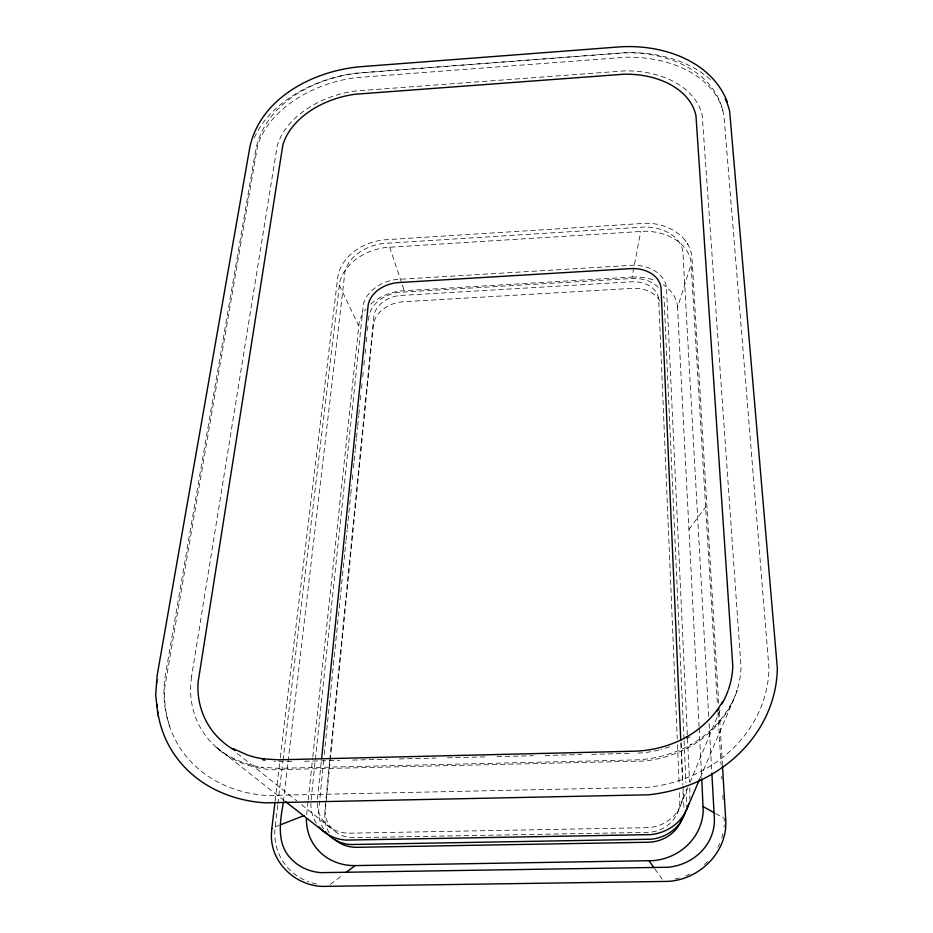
<?xml version="1.0" encoding="UTF-8"?>
<svg xmlns="http://www.w3.org/2000/svg" width="933" height="933" viewBox="0 0 933 933"><rect width="100%" height="100%" fill="white"/><g stroke="black" fill="none" stroke-linecap="round" stroke-linejoin="round"><path stroke-width="0.7" stroke-dasharray="4.67 3.5" d="M277.684 805.249L274.78 831.571A63.001 56.05 -36 0 0 308.905 881.848M329.711 760.931L325.116 807.255A33.063 29.483 -33.8 0 0 354.342 837.671L647.234 832.364A33.331 31.221 2.2 0 0 679.819 799.978L679.457 791.254M329.862 759.485L373.853 316.555A26.136 19.395 -14 0 1 401.318 295.411L631.408 281.824A26.707 19.99 -5.4 0 1 658.745 300.158L677.253 738.924M317.418 799.243L321.43 760.197M323.681 760.243L318.643 811.15A39.851 35.582 -33.5 0 0 323.634 829.099M324.276 754.459L344.755 553.281M344.895 551.835L345.933 541.711M346.073 540.265L347.111 530.131M347.251 528.684L350.645 495.4M350.796 493.954L351.671 485.265M352.266 479.48L352.849 473.684M353.444 467.899L354.027 462.115M354.178 460.669L355.216 450.534M355.356 449.088L356.394 438.953M356.534 437.507L357.572 427.372M357.712 425.926L358.75 415.803M358.89 414.357L359.776 405.668M360.371 399.884L360.954 394.088M361.549 388.303L362.132 382.507M362.727 376.722L363.31 370.937M363.905 365.141L364.488 359.357M365.083 353.572L365.666 347.776M366.261 341.991L366.844 336.195M367.439 330.41L367.882 326.072M368.465 320.276L369.083 315.342A31.524 23.395 -14 0 1 399.079 292.297L634.172 278.372A32.2 24.118 -5.4 0 1 659.456 288.67M306.665 814.532L308.053 801.517M308.205 800.059L312.66 758.121M312.823 756.675L359.1 322.958A43.898 32.713 -14 0 1 366.098 309.01M311.074 800.013L315.179 760.966M315.331 759.52L363.31 304.694A34.661 25.576 -14 0 1 396.303 279.492L633.565 265.194A35.419 26.381 -5.5 0 1 666.454 286.956L687.446 736.965M283.364 801.913L344.778 273.381C345.851 265.147 351.461 258.278 357.91 253.414A40.282 29.191 -14.1 0 1 382.962 243.501L644.831 226.999A41.274 30.194 -5.2 0 1 670.43 233.915C676.973 238.032 682.478 244.796 682.944 252.773L708.777 717.897M277.859 803.803L282.816 761.899M282.991 760.453L339.729 282.221A48.434 35.291 -14.1 0 1 385.9 247.478L644.633 231.244A49.601 36.492 -5.2 0 1 690.898 261.042L717.489 705.348M275.13 800.946L280.145 758.984M280.32 757.538L337.583 278.547C340.37 255.292 364.593 241.006 386.32 239.699L642.219 223.5C664.004 221.343 690.747 234.428 692.029 258.593L718.713 703.237M157.42 682.991L157.899 679.177M370.833 304.1A43.898 32.713 -14 0 1 400.793 290.921L632.049 277.078L640.749 231.361M736.51 692.228L737.14 690.175C729.233 713.465 711.809 732.79 690.548 744.826L691.248 744.441C674.267 753.911 655.036 759.252 635.606 759.917L278.442 768.325L261.135 767.229L262.313 767.369C245.192 764.792 228.597 757.876 215.418 746.505L284.437 800.782M699.085 726.795L677.556 307.458L691.248 263.946M677.23 813.413L687.866 787.732M690.093 782.39L720.019 710.188M700.286 777.621L733.326 700.333M688.951 529.454L705.686 506.887M330.305 884.356L342.703 874.979M275.13 826.918L279.072 825.378M638.067 753.106L643.245 752.779A100.088 88.647 -3.1 0 0 659.771 749.782M632.049 277.078L635.56 276.984A44.854 33.728 -5.3 0 1 653.94 280.157M291.562 761.55L274.022 761.666M304.671 761.235L339.647 760.395M352.767 760.068L387.743 759.229M399.394 758.949L435.828 758.074M447.49 757.794L485.382 756.885M497.032 756.605L533.466 755.73M545.129 755.45L581.562 754.575M591.755 754.33L629.647 753.409M715.553 813.506L724.206 818.346L724.265 823.139A63.526 59.805 5.7 0 1 723.996 827.081M237.309 753.467L297.102 801.132M301.604 804.736L334.224 830.743M654.826 868.891L662.22 879.189M685.533 240.726L686.082 241.565M687.259 243.373L687.831 244.259M339.227 285.09L358.669 325.605M389.644 247.117L401.925 283.807M402.38 285.171L404.187 290.606M169.608 726.166C164.045 710.095 162.505 692.694 165.234 675.912L255.957 148.592C266.232 101.93 316.73 76.833 360.826 72.902L618.299 53.321C661.24 49.262 718.363 69.322 724.136 118.083L768.967 668.296A135.507 120.124 -3 0 1 647.502 787.312L267.153 795.499A133.746 112.741 -27.9 0 1 164.896 686.455L257.531 146.026A102.467 69.182 -13.6 0 1 355.438 77.684L626.055 57.193A104.963 71.666 -6.3 0 1 723.367 112.916M677.556 307.458L677.253 304.776A44.854 33.728 -5.3 0 0 663.34 284.845M719.238 711.961L722.387 764.314M717.92 712.59L721.022 764.745M721.71 776.338L721.885 779.23M722.83 795.161L723.087 799.511M709.103 723.705L711.774 771.696M699.155 728.241L701.698 777.586M687.516 738.411L689.534 781.877M689.802 787.674L690 795.499A44.294 41.355 1.7 0 1 689.65 799.103M684.006 739.379L664.074 298.338A32.2 24.118 -5.4 0 0 663.62 296.274M684.064 740.837L685.965 783.009M686.221 788.828L686.746 803.698A40.201 37.647 2.3 0 1 686.431 806.987M681.067 742.516L682.909 784.746M682.968 786.204L683.854 806.59A36.69 34.439 2.7 0 1 683.854 809.611M680.915 743.484L682.688 784.245M677.498 744.732L679.212 785.434M722.935 833.577A63.526 59.805 5.7 0 1 721.536 838.674M719.67 843.63A63.526 59.805 5.7 0 1 717.955 847.246M707.715 861.392A63.526 59.805 5.7 0 1 703.715 865.113M689.814 874.081A63.526 59.805 5.7 0 1 685.965 875.749M679.306 877.976A63.526 59.805 5.7 0 1 675.2 878.968M316.415 883.971A63.001 56.05 -36 0 1 310.129 882.268M660.016 301.137A29.436 22.135 -5.3 0 0 632.049 288.355L403.557 301.732A28.818 21.471 -14 0 0 373.398 325.022L324.952 813.786A36.387 32.562 -33.8 0 0 329.384 833.146M254.371 137.699A108.66 73.357 -13.6 0 1 355.263 73.194L626.416 52.575A111.307 75.981 -6.3 0 1 712.684 81.789M317.255 803.208A37.052 32.97 -32.9 0 0 350.015 833.181L646.546 827.688A37.39 34.894 1.7 0 0 683.003 791.522M265.66 760.803A98.781 83.212 -27.8 0 1 262.919 760.372M690.058 736.755A100.088 88.647 -3.1 0 1 686.84 738.703M669.591 746.738A100.088 88.647 -3.1 0 1 661.019 749.456M316.299 823.128A43.909 39.069 -33 0 1 310.864 803.395M191.533 676.787L190.74 683.702A106.724 89.93 -27.8 0 0 272.704 769.76L644.248 761.036A108.123 95.807 -3 0 0 741.035 667.083L702.246 115.785A83.772 57.181 -6.3 0 0 624.667 70.873L355.531 90.979A81.777 55.21 -13.6 0 0 277.206 145.956L191.533 676.787"/><path stroke-width="1.4" d="M722.469 765.771L725.699 819.582C728.148 853.019 697.231 881.813 664.588 881.44L326.13 886.35C297.137 887.808 269.485 862.675 271.503 833.017M271.841 828.562L274.955 802.392M271.503 833.076L271.841 828.434M321.582 758.751L368.08 306.024A29.25 21.576 -14 0 1 398.741 282.559L630.591 268.646A29.891 22.252 -5.5 0 1 661.1 288.927L680.787 740.569M283.2 803.36C279.982 821.506 276.413 843.98 290.933 858.605A52.633 46.72 -36 0 0 321.08 872.647L668.226 867.247A53.088 49.915 5.7 0 0 701.091 851.771C709.768 842.977 715.04 830.662 714.351 818.229L711.856 773.154M686.618 809.599L699.715 778.95M722.527 701.756C713.873 716.672 700.975 728.871 686.035 737.373L687.131 736.743C671.235 745.584 653.252 750.564 635.07 751.182L278.431 759.824L262.208 758.809L264.097 759.065L255.875 757.503L247.968 755.24L233.332 748.756M346.085 872.425L355.1 865.602L653.613 860.623A55.898 52.481 2.7 0 0 703.202 810.812L701.768 779.032M280.378 824.854L304.041 815.559M355.1 865.602L350.761 865.486A55.444 49.612 -33.8 0 1 306.421 818.614M703.179 806.602L714.316 812.818M285.44 801.552L325.757 833.087M649.065 860.879L653.998 867.748M727.262 101.814C710.724 59.467 660.016 43.699 618.078 47L360.278 66.733C313.406 70.815 260.097 98.07 249.741 147.729L157.164 675.317L155.671 694.922L158.074 716.008M334.982 839.642A36.387 32.562 -33.8 0 0 357.059 847.316L648.108 842.242A36.69 34.439 2.7 0 0 682.14 818.498M725.186 98.805A111.307 75.981 -6.3 0 1 729.664 111.47L777.329 668.168A143.729 127.401 -3 0 1 648.435 794.799L265.229 802.835A141.863 119.564 -27.9 0 1 158.458 716.136M688.671 803.861A44.294 41.355 1.7 0 1 650.709 834.615L345.933 840.097A43.909 39.069 -33 0 1 318.993 826.836M728.533 689.335A100.088 88.647 -3.1 0 0 732.79 666.092L695.983 115.867A77.532 52.901 -6.3 0 0 624.2 74.197L355.38 94.221A75.69 51.07 -13.6 0 0 282.827 145.21L198.076 682.303A98.781 83.212 -27.8 0 0 235.209 750.587M728.09 690.595A100.088 88.647 -3.1 0 1 721.85 704.065M718.981 708.73A100.088 88.647 -3.1 0 1 717.419 711.016M157.992 713.523A141.863 119.564 -27.9 0 1 157.595 710.888M157.117 706.922A141.863 119.564 -27.9 0 1 156.884 704.263M685.813 810.229A40.201 37.647 2.3 0 1 651.106 839.222L350.551 844.54A39.851 35.582 -33.5 0 1 325.43 831.665"/></g></svg>
